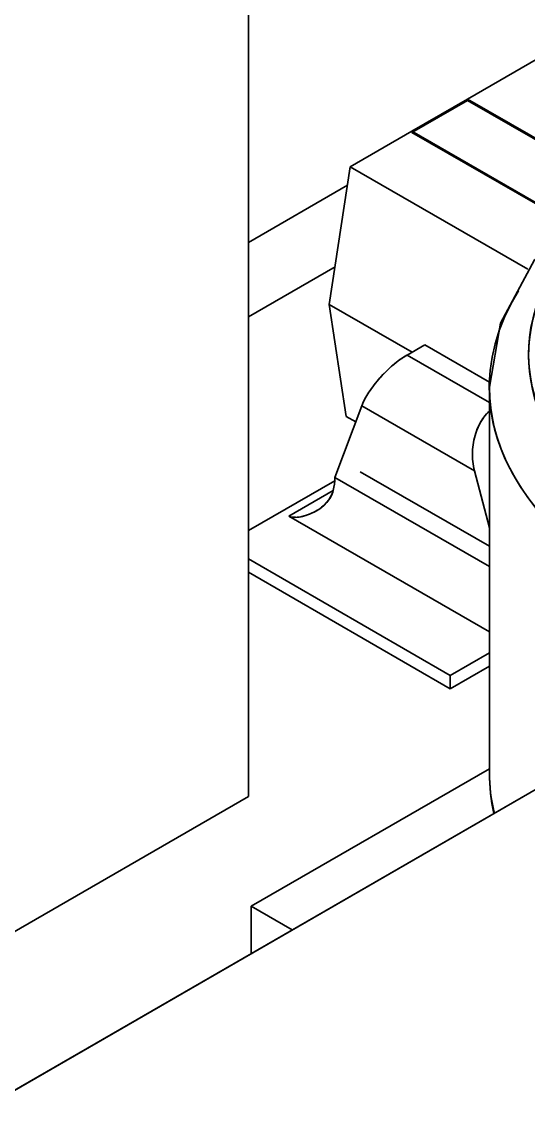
# Model space of a CAD drawing. Extents: x 146 to 1134, y 78 to 926.
# Drawn here: x 802.77 to 805.99, y 854.3 to 861.29 of the extents above; entities that cross this region are included whole.
import ezdxf

# ---------------------------------------------------------------- set-up
doc = ezdxf.new("R2010")
doc.units = 0

msp = doc.modelspace()

# ---------------------------------------------------------------- linework, layer by layer
at = {"color": 7, "lineweight": 35, "ltscale": 0.164005}
for p, q in [((804.2118, 856.3544), (804.2118, 862.9146)), ((804.2118, 862.9146), (804.2118, 856.3544))]:
    msp.add_line(p, q, dxfattribs=at)
at = {"color": 7, "lineweight": 35, "ltscale": 0.032752}
for p, q in [((805.607, 860.799), (806.7416, 861.454)), ((806.7416, 861.454), (805.607, 860.799))]:
    msp.add_line(p, q, dxfattribs=at)
at = {"color": 7, "lineweight": 35, "ltscale": 0.010207}
for p, q in [((805.607, 860.799), (805.2534, 860.5948)), ((805.2534, 860.5948), (805.607, 860.799))]:
    msp.add_line(p, q, dxfattribs=at)
at = {"color": 7, "lineweight": 35, "ltscale": 0.010206}
msp.add_line((805.607, 860.7908), (805.2534, 860.5867), dxfattribs=at)
msp.add_line((805.607, 860.7908), (805.2534, 860.5867), dxfattribs=at)
at = {"color": 7, "lineweight": 35, "ltscale": 0.027196}
for p, q in [((806.5491, 860.255), (805.607, 860.799)), ((805.607, 860.799), (806.5491, 860.255))]:
    msp.add_line(p, q, dxfattribs=at)
at = {"color": 7, "lineweight": 35, "ltscale": 0.000204468}
for p, q in [((805.607, 860.7908), (805.607, 860.799)), ((805.607, 860.799), (805.607, 860.7908))]:
    msp.add_line(p, q, dxfattribs=at)
at = {"color": 7, "lineweight": 35, "ltscale": 0.027007}
msp.add_line((806.5425, 860.2506), (805.607, 860.7908), dxfattribs=at)
msp.add_line((806.5425, 860.2506), (805.607, 860.7908), dxfattribs=at)
at = {"color": 7, "lineweight": 35, "ltscale": 0.011348}
for p, q in [((804.8603, 860.3679), (805.2534, 860.5948)), ((805.2534, 860.5948), (804.8603, 860.3679))]:
    msp.add_line(p, q, dxfattribs=at)
at = {"color": 7, "lineweight": 35, "ltscale": 0.02883}
for p, q in [((805.2534, 860.5948), (806.2521, 860.0182)), ((806.2521, 860.0182), (805.2534, 860.5948))]:
    msp.add_line(p, q, dxfattribs=at)
at = {"color": 7, "lineweight": 35, "ltscale": 0.000202942}
for p, q in [((805.2534, 860.5948), (805.2534, 860.5867)), ((805.2534, 860.5867), (805.2534, 860.5948))]:
    msp.add_line(p, q, dxfattribs=at)
at = {"color": 7, "lineweight": 35, "ltscale": 0.028677}
msp.add_line((805.2534, 860.5867), (806.2468, 860.0131), dxfattribs=at)
msp.add_line((805.2534, 860.5867), (806.2468, 860.0131), dxfattribs=at)
at = {"color": 7, "lineweight": 35, "ltscale": 0.022194}
for p, q in [((804.7273, 859.4901), (804.8603, 860.3679)), ((804.8603, 860.3679), (804.7273, 859.4901))]:
    msp.add_line(p, q, dxfattribs=at)
at = {"color": 7, "lineweight": 35, "ltscale": 0.032644}
for p, q in [((804.8603, 860.3679), (805.9911, 859.715)), ((805.9911, 859.715), (804.8603, 860.3679))]:
    msp.add_line(p, q, dxfattribs=at)
at = {"color": 7, "lineweight": 35, "ltscale": 0.018204}
msp.add_line((804.8424, 860.2498), (804.2118, 859.8857), dxfattribs=at)
at = {"color": 7, "lineweight": 35, "ltscale": 0.015935}
msp.add_line((804.2118, 859.4121), (804.7638, 859.7308), dxfattribs=at)
msp.add_line((804.2118, 859.4121), (804.7638, 859.7308), dxfattribs=at)
at = {"color": 7, "lineweight": 35, "ltscale": 0.018064}
for p, q in [((804.8356, 858.7757), (804.7273, 859.4901)), ((804.7273, 859.4901), (804.8356, 858.7757))]:
    msp.add_line(p, q, dxfattribs=at)
at = {"color": 7, "lineweight": 35, "ltscale": 0.015207}
for p, q in [((804.7273, 859.4901), (805.2541, 859.186)), ((805.2541, 859.186), (804.7273, 859.4901))]:
    msp.add_line(p, q, dxfattribs=at)
at = {"color": 7, "lineweight": 35, "ltscale": 0.003249}
for p, q in [((805.2223, 859.1676), (805.3348, 859.2326)), ((805.3348, 859.2326), (805.2223, 859.1676))]:
    msp.add_line(p, q, dxfattribs=at)
at = {"color": 7, "lineweight": 35, "ltscale": 0.011915}
msp.add_line((805.3348, 859.2326), (805.7476, 858.9943), dxfattribs=at)
at = {"color": 7, "lineweight": 35, "ltscale": 0.011914}
msp.add_line((805.7476, 858.9943), (805.3348, 859.2326), dxfattribs=at)
at = {"color": 7, "lineweight": 35, "ltscale": 0.015148}
msp.add_line((805.747, 858.8646), (805.2223, 859.1676), dxfattribs=at)
msp.add_line((805.747, 858.8646), (805.2223, 859.1676), dxfattribs=at)
at = {"color": 7, "lineweight": 35, "ltscale": 0.061443}
msp.add_line((805.747, 858.9621), (805.747, 856.5044), dxfattribs=at)
at = {"color": 7, "lineweight": 35, "ltscale": 0.012185}
for p, q in [((804.9344, 858.8439), (804.7626, 858.3878)), ((804.7626, 858.3878), (804.9344, 858.8439))]:
    msp.add_line(p, q, dxfattribs=at)
at = {"color": 7, "lineweight": 35, "ltscale": 0.020705}
for p, q in [((805.6516, 858.4298), (804.9344, 858.8439)), ((804.9344, 858.8439), (805.6516, 858.4298))]:
    msp.add_line(p, q, dxfattribs=at)
at = {"color": 7, "lineweight": 35, "ltscale": 0.001734}
for p, q in [((804.8956, 858.741), (804.8356, 858.7757)), ((804.8356, 858.7757), (804.8956, 858.741))]:
    msp.add_line(p, q, dxfattribs=at)
at = {"color": 7, "lineweight": 35, "ltscale": 0.023735}
msp.add_line((805.747, 857.949), (804.9248, 858.4237), dxfattribs=at)
at = {"color": 7, "lineweight": 35, "ltscale": 0.009399}
for p, q in [((805.747, 858.0662), (805.6516, 858.4298)), ((805.6516, 858.4298), (805.747, 858.0662))]:
    msp.add_line(p, q, dxfattribs=at)
at = {"color": 7, "lineweight": 35, "ltscale": 0.015882}
msp.add_line((804.762, 858.367), (804.2118, 858.0494), dxfattribs=at)
msp.add_line((804.762, 858.367), (804.2118, 858.0494), dxfattribs=at)
at = {"color": 7, "lineweight": 35, "ltscale": 0.028416}
msp.add_line((805.747, 857.8195), (804.7626, 858.3878), dxfattribs=at)
msp.add_line((805.747, 857.8195), (804.7626, 858.3878), dxfattribs=at)
at = {"color": 7, "lineweight": 35}
for p, q in [((784.8303, 844.1526), (809.3582, 858.3138)), ((809.3582, 858.3138), (784.8303, 844.1526))]:
    msp.add_line(p, q, dxfattribs=at)
at = {"color": 7, "lineweight": 35, "ltscale": 0.008133}
msp.add_line((804.4704, 858.1415), (804.7521, 858.3042), dxfattribs=at)
msp.add_line((804.4704, 858.1415), (804.7521, 858.3042), dxfattribs=at)
at = {"color": 7, "lineweight": 35, "ltscale": 0.036853}
msp.add_line((805.747, 857.4045), (804.4704, 858.1415), dxfattribs=at)
msp.add_line((805.747, 857.4045), (804.4704, 858.1415), dxfattribs=at)
at = {"color": 7, "lineweight": 35, "ltscale": 0.001147}
msp.add_line((804.6002, 858.153), (804.5564, 858.1393), dxfattribs=at)
at = {"color": 7, "lineweight": 35, "ltscale": 0.001134}
msp.add_line((804.6411, 858.1725), (804.6002, 858.153), dxfattribs=at)
at = {"color": 7, "lineweight": 35, "ltscale": 0.037131}
msp.add_line((804.2118, 857.869), (805.498, 857.1263), dxfattribs=at)
msp.add_line((804.2118, 857.869), (805.498, 857.1263), dxfattribs=at)
at = {"color": 7, "lineweight": 35, "ltscale": 0.03713}
for p, q in [((805.498, 857.0406), (804.2118, 857.7832)), ((804.2118, 857.7832), (805.498, 857.0406))]:
    msp.add_line(p, q, dxfattribs=at)
at = {"color": 7, "lineweight": 35, "ltscale": 0.007187}
for p, q in [((805.498, 857.1263), (805.747, 857.2701)), ((805.498, 857.1263), (805.747, 857.2701)), ((805.747, 857.1844), (805.498, 857.0406)), ((805.498, 857.0406), (805.747, 857.1844))]:
    msp.add_line(p, q, dxfattribs=at)
at = {"color": 7, "lineweight": 35, "ltscale": 0.002142}
for p, q in [((805.498, 857.1263), (805.498, 857.0406)), ((805.498, 857.0406), (805.498, 857.1263))]:
    msp.add_line(p, q, dxfattribs=at)
at = {"color": 7, "lineweight": 35, "ltscale": 0.043802}
msp.add_line((804.2301, 855.6553), (805.7474, 856.5313), dxfattribs=at)
at = {"color": 7, "lineweight": 35, "ltscale": 0.043789}
msp.add_line((805.747, 856.5311), (804.2301, 855.6553), dxfattribs=at)
at = {"color": 7, "lineweight": 35, "ltscale": 0.414781}
for p, q in [((804.2118, 856.3544), (789.8434, 848.0587)), ((789.8434, 848.0587), (804.2118, 856.3544))]:
    msp.add_line(p, q, dxfattribs=at)
at = {"color": 7, "lineweight": 35, "ltscale": 0.007555}
for p, q in [((804.4918, 855.5042), (804.2301, 855.6553)), ((804.2301, 855.6553), (804.4918, 855.5042))]:
    msp.add_line(p, q, dxfattribs=at)
at = {"color": 7, "lineweight": 35, "ltscale": 0.007553}
for p, q in [((804.2301, 855.6553), (804.2301, 855.3531)), ((804.2301, 855.3531), (804.2301, 855.6553))]:
    msp.add_line(p, q, dxfattribs=at)
at = {"color": 7, "lineweight": 35}
msp.add_lwpolyline([(805.747, 858.9622), (805.8168, 859.3713), (806.0339, 859.775), (806.3864, 860.1348), (806.7214, 860.3625)], dxfattribs=at)
for centre, radius, start, end in [((805.6776, 858.4658), 0.8386, 130.29227, 138.44446), ((805.6046, 858.5439), 0.7319, 121.50762, 139.22774), ((805.5296, 858.6473), 0.6044, 120.56889, 130.71582), ((805.6223, 858.5089), 0.7686, 138.11297, 146.75405), ((805.6245, 858.5071), 0.7714, 138.12373, 146.73346), ((805.3596, 858.6757), 0.4574, 146.18517, 158.41117), ((805.3579, 858.6764), 0.4555, 146.14635, 158.42225), ((806.0009, 858.5604), 0.3578, 143.70374, 162.18878), ((805.9815, 858.5698), 0.3364, 134.22905, 162.70396), ((805.9385, 858.6049), 0.2811, 132.92515, 143.49393), ((806.0668, 858.5355), 0.4283, 161.72376, 178.11177), ((806.0721, 858.5345), 0.4337, 161.82244, 178.00715), ((806.0502, 858.533), 0.4118, 177.68203, 194.50595), ((806.0574, 858.5338), 0.419, 177.82684, 194.36026), ((804.4013, 858.3912), 0.3614, 346.07892, 359.47449), ((804.4034, 858.3909), 0.3593, 346.03941, 359.513), ((804.5466, 858.3674), 0.2158, 295.92309, 342.89991), ((804.5788, 858.3487), 0.179, 317.57646, 345.59825), ((804.5112, 858.4089), 0.2697, 298.77996, 317.82671), ((804.5144, 858.2618), 0.1288, 249.89894, 288.9265), ((804.5059, 858.2141), 0.0809, 243.95007, 273.97343), ((804.5046, 858.3511), 0.2181, 271.82042, 283.74988), ((804.4811, 858.4545), 0.3242, 283.45145, 299.61406), ((806.8147, 856.5054), 1.0677, 180.05361, 193.64043), ((806.9777, 856.5052), 1.2306, 180.03935, 192.21341), ((806.8154, 856.5055), 1.0684, 180.05981, 193.90782)]:
    msp.add_arc(centre, radius, start, end, dxfattribs=at)
for centre, major_axis, start_param, end_param in [((808.897, 859.1744), (2.9, 0), 2.356194, 3.574936), ((808.897, 859.1663), (2.9, 0), 2.500802, 3.574936), ((808.897, 858.9621), (3.15, 0), 2.796902, 4.289863), ((808.897, 858.9621), (3.15, 0), 3.141593, 4.29052)]:
    msp.add_ellipse(centre, major_axis=major_axis, ratio=0.57735, start_param=start_param, end_param=end_param, dxfattribs=at)

doc.saveas('drawing.dxf')
